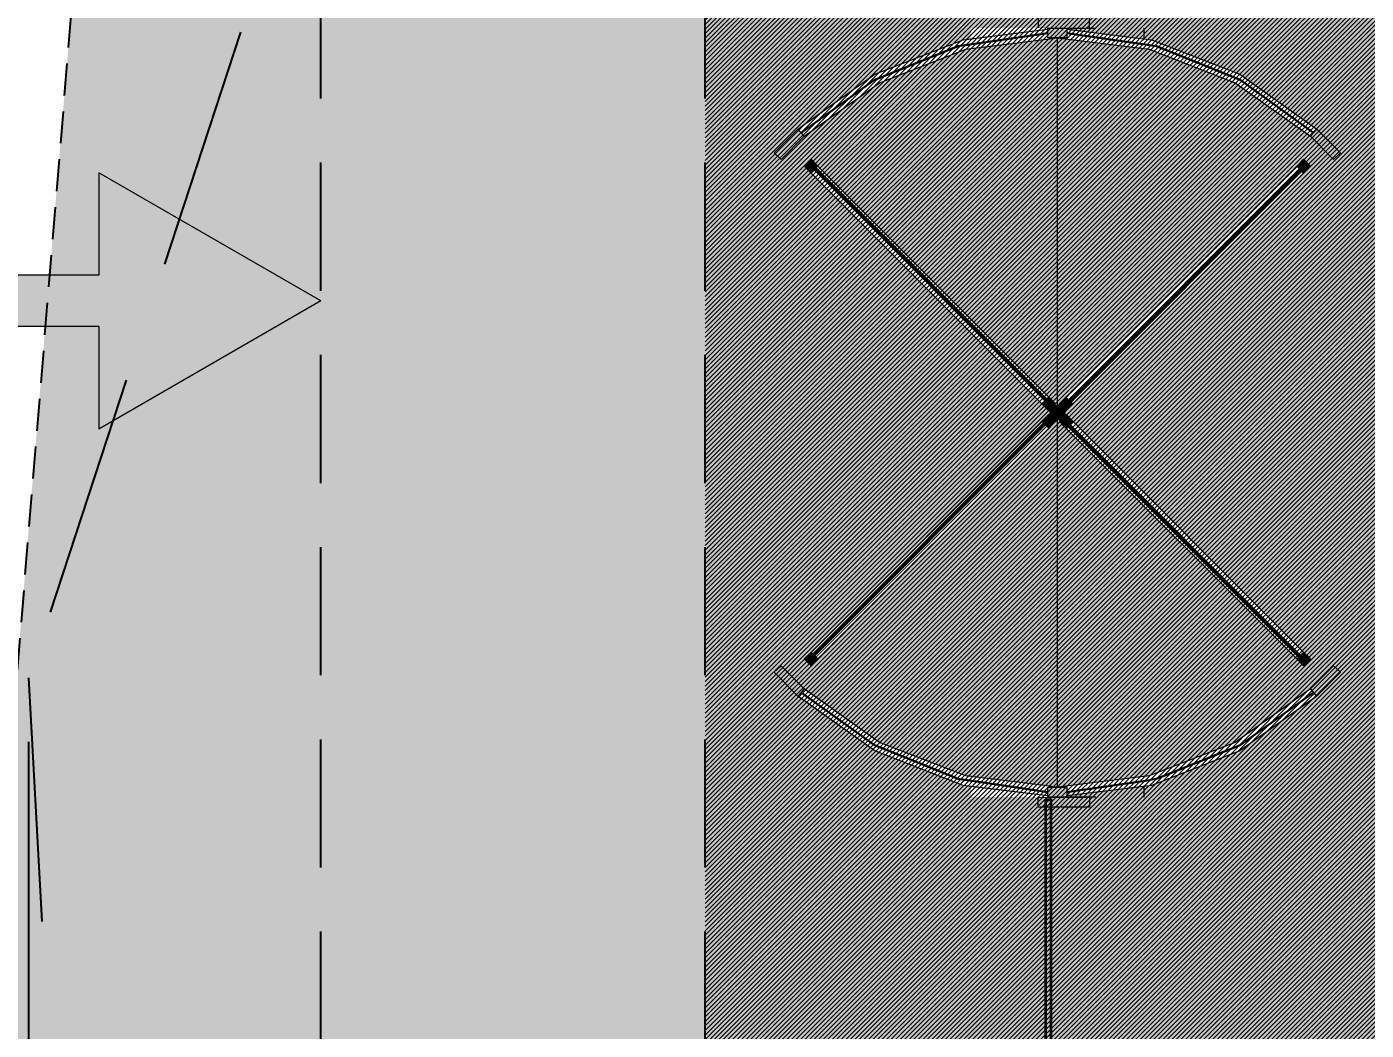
# Model space of a CAD drawing. Header units: centimetres. Extents: x 31799 to 51185, y -99131 to -72325.
# Drawn here: x 37349 to 37872, y -89711 to -89320 of the extents above; entities that cross this region are included whole.
import ezdxf

# ---------------------------------------------------------------- set-up
doc = ezdxf.new("R2010")
doc.units = ezdxf.units.CM
doc.header["$LTSCALE"] = 50
doc.header["$MEASUREMENT"] = 0
doc.set_wipeout_variables(frame=1)
for name, pattern in [('CACHE', [0.375, 0.25, -0.125]), ('DASHED2', [9.525, 6.35, -3.175]), ('Wipeout_Contour', [1000, 0, -1000])]:
    doc.linetypes.add(name, pattern=pattern)
doc.layers.get('0').update_dxf_attribs({"color": 8})
for name, color, linetype in [('BORD', 5, 'Continuous'), ('COTE 50ème', 1, 'Continuous'), ('EMPRISE BATIMENT', 253, 'CACHE'), ('FASADA', 150, 'Continuous'), ('New_Archicad Doors', 7, 'Continuous'), ('TALUS', 2, 'Continuous')]:
    doc.layers.add(name, color=color, linetype=linetype)
doc.layers.add('New_Archicad Doors_Pen_No__3', color=8, linetype='Continuous', lineweight=13)
doc.layers.add('New_Archicad Doors_Pen_No__43', color=7, linetype='Continuous', lineweight=18, true_color=0xff6600)
doc.layers.add('New_Archicad Doors_Pen_No__9', color=7, linetype='Continuous', lineweight=13, true_color=0x3dad99)
doc.styles.add('RS_TXT_100', font='arial.ttf', dxfattribs={"height": 25})
doc.dimstyles.new('RS_100CM_LINEAIRE', dxfattribs={"dimscale": 10, "dimtxt": 25, "dimasz": 1.5, "dimexe": 1, "dimexo": 2.5, "dimgap": 1, "dimtad": 1, "dimdec": 1, "dimrnd": 0.5, "dimdsep": 46, "dimtxsty": 'RS_TXT_100', "dimblk1": 'ARCHTICK', "dimblk2": 'ARCHTICK', "dimsah": 1, "dimcen": 2.5, "dimdle": 1, "dimclrt": 4, "dimadec": 0, "dimazin": 2, "dimtfac": 1, "dimtdec": 1, "dimtix": 1, "dimtmove": 2, "dimatfit": 3, "dimfxl": 1, "dimtolj": 1, "dimtzin": 0, "dimarcsym": 0})
pattern_1 = [(25.38482, (-85633.253, -50661.27), (-11.4333163, 24.0949824), []), (115.38482, (-85633.253, -50661.27), (-47.571273, 6.947151), [26.67, -26.67])]

# ---------------------------------------------------------------- blocks, each defined once
blk = doc.blocks.new('*E1368')
at = {"color": 254, "linetype": 'Wipeout_Contour', "lineweight": 0, "ltscale": 789.87658}
for points in [[(-171.57, 92.51), (-143.71, 131.69), (-147.46, 135.12), (-176.04, 94.92)], [(171.57, -92.51), (143.71, -131.69), (147.46, -135.12), (176.04, -94.92)]]:
    blk.add_wipeout(points, dxfattribs=at).dxf.layer = 'New_Archicad Doors'
at = {"color": 254, "linetype": 'Wipeout_Contour', "lineweight": 0, "ltscale": 376.430639}
for points in [[(-4.49, 8.08), (-124.59, 128.18), (-128.18, 124.59), (-8.08, 4.49)], [(4.49, -8.08), (124.59, -128.18), (128.18, -124.59), (8.08, -4.49)]]:
    blk.add_wipeout(points, dxfattribs=at).dxf.layer = 'New_Archicad Doors'
at = {"color": 254, "linetype": 'Wipeout_Contour', "lineweight": 0, "ltscale": 375.642385}
for points in [[(8.08, 4.49), (128.18, 124.59), (124.59, 128.18), (4.49, 8.08)], [(-8.08, -4.49), (-128.18, -124.59), (-124.59, -128.18), (-4.49, -8.08)]]:
    blk.add_wipeout(points, dxfattribs=at).dxf.layer = 'New_Archicad Doors'
at = {"color": 254, "linetype": 'Wipeout_Contour', "lineweight": 0, "ltscale": 803.160484}
blk.add_wipeout([(-200, -5), (-200, -45), (-194.41, -45), (-199.38, -5)], dxfattribs=at).dxf.layer = 'New_Archicad Doors'
at = {"color": 254, "linetype": 'Wipeout_Contour', "lineweight": 0, "ltscale": 803.193914}
blk.add_wipeout([(200, -5), (199.38, -5), (194.41, -45), (200, -45)], dxfattribs=at).dxf.layer = 'New_Archicad Doors'
at = {"color": 254, "linetype": 'Wipeout_Contour', "lineweight": 0, "ltscale": 375.438799}
for points in [[(-126.38, 126.38), (-127.09, 125.67), (-6.99, 5.58), (-6.29, 6.29)], [(126.38, -126.38), (127.09, -125.67), (6.99, -5.58), (6.29, -6.29)]]:
    blk.add_wipeout(points, dxfattribs=at).dxf.layer = 'New_Archicad Doors'
at = {"color": 254, "linetype": 'Wipeout_Contour', "lineweight": 0, "ltscale": 375.274355}
for points in [[(126.38, 126.38), (125.67, 127.09), (5.58, 6.99), (6.29, 6.29)], [(-126.38, -126.38), (-125.67, -127.09), (-5.58, -6.99), (-6.29, -6.29)]]:
    blk.add_wipeout(points, dxfattribs=at).dxf.layer = 'New_Archicad Doors'
at = {"color": 254, "linetype": 'Wipeout_Contour', "lineweight": 0, "ltscale": 789.878577}
for points in [[(-188.99, 47.71), (-171.57, 92.51), (-176.04, 94.92), (-193.92, 48.95)], [(188.99, -47.71), (171.57, -92.51), (176.04, -94.92), (193.92, -48.95)]]:
    blk.add_wipeout(points, dxfattribs=at).dxf.layer = 'New_Archicad Doors'
at = {"color": 254, "linetype": 'Wipeout_Contour', "lineweight": 0, "ltscale": 984.168864}
blk.add_wipeout([(-193.92, 48.95), (-199.38, 5), (-194.92, 5), (-194.92, 0), (-188.99, 47.71)], dxfattribs=at).dxf.layer = 'New_Archicad Doors'
at = {"color": 254, "linetype": 'Wipeout_Contour', "lineweight": 0, "ltscale": 984.168866}
blk.add_wipeout([(188.99, -47.71), (193.92, -48.95), (199.38, -5), (194.92, -5), (194.92, 0)], dxfattribs=at).dxf.layer = 'New_Archicad Doors'
at = {"color": 254, "linetype": 'Wipeout_Contour', "lineweight": 0, "ltscale": 984.135302}
blk.add_wipeout([(193.92, 48.95), (188.99, 47.71), (194.92, 0), (194.92, 5), (199.38, 5)], dxfattribs=at).dxf.layer = 'New_Archicad Doors'
at = {"color": 254, "linetype": 'Wipeout_Contour', "lineweight": 0, "ltscale": 984.135301}
blk.add_wipeout([(-194.92, -5), (-199.38, -5), (-193.92, -48.95), (-188.99, -47.71), (-194.92, 0)], dxfattribs=at).dxf.layer = 'New_Archicad Doors'
at = {"color": 254, "linetype": 'Wipeout_Contour', "lineweight": 0, "ltscale": 789.823229}
for points in [[(171.57, 92.51), (188.99, 47.71), (193.92, 48.95), (176.04, 94.92)], [(-171.57, -92.51), (-188.99, -47.71), (-193.92, -48.95), (-176.04, -94.92)]]:
    blk.add_wipeout(points, dxfattribs=at).dxf.layer = 'New_Archicad Doors'
at = {"color": 254, "linetype": 'Wipeout_Contour', "lineweight": 0, "ltscale": 789.812706}
for points in [[(143.71, 131.69), (171.57, 92.51), (176.04, 94.92), (147.46, 135.12)], [(-143.71, -131.69), (-171.57, -92.51), (-176.04, -94.92), (-147.46, -135.12)]]:
    blk.add_wipeout(points, dxfattribs=at).dxf.layer = 'New_Archicad Doors'
blk = doc.blocks.new('A$C5471befe')
at = {"layer": 'FASADA', "linetype": 'Continuous', "lineweight": 15, "true_color": 0x636466}
for points in [[(-4055.63, 2532.6), (-4055.63, 2536.6), (-4075.63, 2536.6), (-4075.63, 2532.6)], [(-4055.63, 2232.6), (-4055.63, 2228.6), (-4075.63, 2228.6), (-4075.63, 2232.6)]]:
    blk.add_hatch(color=251, dxfattribs=at).paths.add_polyline_path(points)
at = {"layer": 'FASADA', "linetype": 'Continuous', "lineweight": 0, "true_color": 0x636466}
blk.add_hatch(color=251, dxfattribs=at).paths.add_polyline_path([(-4070.63, 2076.1), (-4072.63, 2076.1), (-4072.63, 2228.6), (-4070.63, 2228.6)])
at = {"layer": 'BORD', "color": 41, "linetype": 'CACHE', "ltscale": 4, "true_color": 0xf4ee51}
blk.add_lwpolyline([(-4205.63, 4875.1), (-2005.63, 4875.1), (-2005.63, 3087.1), (-1385.63, 3087.1), (-1385.63, 2790.1), (-770.63, 2790.1), (-770.63, 725.1), (-3425.63, 725.1), (-3425.63, 780.1), (-4205.63, 780.1)], close=True, dxfattribs=at)
at = {"layer": 'FASADA', "color": 251, "linetype": 'Continuous', "lineweight": 15, "true_color": 0x636466, "flags": 128}
for points in [[(-4055.63, 2532.6), (-4055.63, 2536.6), (-4075.63, 2536.6), (-4075.63, 2532.6)], [(-4055.63, 2232.6), (-4055.63, 2228.6), (-4075.63, 2228.6), (-4075.63, 2232.6)]]:
    blk.add_lwpolyline(points, close=True, dxfattribs=at)
at = {"layer": 'FASADA', "color": 251, "linetype": 'Continuous', "lineweight": 35, "true_color": 0x636466, "flags": 128}
blk.add_lwpolyline([(-4070.63, 2076.1), (-4072.63, 2076.1), (-4072.63, 2231.6), (-4070.63, 2231.6)], close=True, dxfattribs=at)
at = {"layer": 'New_Archicad Doors_Pen_No__3', "color": 251, "linetype": 'Continuous', "lineweight": 13, "true_color": 0x636466}
for p, q in [((-4175.91, 2481.36), (-4178.72, 2483.94)), ((-3957.54, 2483.94), (-3960.35, 2481.36)), ((-4178.72, 2281.26), (-4175.91, 2283.83)), ((-3960.35, 2283.83), (-3957.54, 2281.26))]:
    blk.add_line(p, q, dxfattribs=at)
at = {"layer": 'New_Archicad Doors', "color": 251, "linetype": 'Continuous', "lineweight": 15, "true_color": 0x636466, "extrusion": (0, 0, -1), "xscale": -0.75, "yscale": 0.75, "zscale": 75, "rotation": 90}
blk.add_blockref('*E1368', (4068.13, 2382.6), dxfattribs=at)
at = {"layer": 'New_Archicad Doors_Pen_No__3', "linetype": 'Continuous', "lineweight": 13, "true_color": 0x636466}
for points in [[(-4071.88, 2532.6), (-4064.38, 2532.6), (-4064.38, 2528.79), (-4071.88, 2528.79)], [(-4175.91, 2481.36), (-4178.72, 2483.94), (-4169.47, 2493.19), (-4166.89, 2490.38)], [(-3969.36, 2490.38), (-3966.79, 2493.19), (-3957.54, 2483.94), (-3960.35, 2481.36)], [(-4164.26, 2476.04), (-4166.96, 2478.73), (-4164.26, 2481.42), (-4161.57, 2478.73)], [(-3974.69, 2478.73), (-3972, 2481.42), (-3969.3, 2478.73), (-3972, 2476.04)], [(-4074.19, 2385.96), (-4071.5, 2388.66), (-4068.8, 2385.96), (-4071.5, 2383.27)], [(-4066.2, 2384.7), (-4065.72, 2384.13), (-4065.4, 2383.46), (-4065.27, 2382.72), (-4065.34, 2381.98), (-4065.59, 2381.28), (-4066.02, 2380.67), (-4066.59, 2380.19), (-4067.27, 2379.87), (-4068, 2379.74), (-4068.75, 2379.81), (-4069.45, 2380.06), (-4070.06, 2380.49), (-4070.54, 2381.06), (-4070.85, 2381.74), (-4070.98, 2382.47), (-4070.92, 2383.22), (-4070.66, 2383.92), (-4070.23, 2384.53), (-4069.66, 2385.01), (-4068.99, 2385.32), (-4068.25, 2385.45), (-4067.51, 2385.39), (-4066.81, 2385.13)], [(-4064.76, 2388.66), (-4062.07, 2385.96), (-4064.76, 2383.27), (-4067.45, 2385.96)], [(-4071.5, 2376.54), (-4074.19, 2379.23), (-4071.5, 2381.92), (-4068.8, 2379.23)], [(-4062.07, 2379.23), (-4064.76, 2376.54), (-4067.45, 2379.23), (-4064.76, 2381.92)], [(-4161.57, 2286.46), (-4164.26, 2283.77), (-4166.96, 2286.46), (-4164.26, 2289.16)], [(-3972, 2289.16), (-3969.3, 2286.46), (-3972, 2283.77), (-3974.69, 2286.46)], [(-4166.89, 2274.81), (-4169.47, 2272.01), (-4178.72, 2281.26), (-4175.91, 2283.83)], [(-3960.35, 2283.83), (-3957.54, 2281.26), (-3966.79, 2272.01), (-3969.36, 2274.81)], [(-4064.38, 2232.6), (-4071.88, 2232.6), (-4071.88, 2236.41), (-4064.38, 2236.41)]]:
    blk.add_hatch(color=251, dxfattribs=at).paths.add_polyline_path(points)
at = {"layer": 'New_Archicad Doors_Pen_No__43', "linetype": 'Continuous', "lineweight": 30, "true_color": 0x636466}
for points in [[(-4072.84, 2387.31), (-4162.91, 2477.38), (-4162.38, 2477.91), (-4072.31, 2387.84)], [(-4063.41, 2387.31), (-3973.34, 2477.38), (-3972.81, 2476.85), (-4062.88, 2386.78)], [(-4072.84, 2377.88), (-4162.91, 2287.81), (-4163.44, 2288.34), (-4073.37, 2378.41)], [(-4063.41, 2377.88), (-3973.34, 2287.81), (-3973.87, 2287.28), (-4063.94, 2377.35)]]:
    blk.add_hatch(color=251, dxfattribs=at).paths.add_polyline_path(points)
at = {"layer": 'New_Archicad Doors_Pen_No__3', "color": 251, "linetype": 'Continuous', "lineweight": 13, "true_color": 0x636466}
for p, q in [((-4104.84, 2528.03), (-4071.88, 2532.13)), ((-4071.88, 2532.6), (-4068.13, 2532.6)), ((-4071.88, 2528.79), (-4071.88, 2532.6)), ((-4068.13, 2532.6), (-4066.63, 2532.6)), ((-4068.13, 2532.6), (-4064.38, 2532.6)), ((-4066.63, 2532.6), (-4062.13, 2532.6)), ((-4064.38, 2532.6), (-4064.38, 2528.79)), ((-4064.38, 2532.13), (-4031.42, 2528.03)), ((-4062.13, 2532.6), (-4053.13, 2532.6)), ((-4139.32, 2514.63), (-4104.84, 2528.03)), ((-4103.91, 2524.34), (-4068.13, 2528.79)), ((-4064.38, 2528.79), (-4071.88, 2528.79)), ((-4068.13, 2528.79), (-4032.35, 2524.34)), ((-4031.42, 2528.03), (-3996.94, 2514.63)), ((-4137.51, 2511.27), (-4103.91, 2524.34)), ((-4032.35, 2524.34), (-3998.75, 2511.27)), ((-4169.47, 2493.19), (-4139.32, 2514.63)), ((-4166.89, 2490.38), (-4137.51, 2511.27)), ((-3998.75, 2511.27), (-3969.36, 2490.38)), ((-3996.94, 2514.63), (-3966.79, 2493.19)), ((-4178.72, 2483.94), (-4169.47, 2493.19)), ((-4166.89, 2490.38), (-4175.91, 2481.36)), ((-4169.47, 2493.19), (-4166.89, 2490.38)), ((-3969.36, 2490.38), (-3966.79, 2493.19)), ((-3960.35, 2481.36), (-3969.36, 2490.38)), ((-3966.79, 2493.19), (-3957.54, 2483.94)), ((-4166.96, 2478.73), (-4164.26, 2481.42)), ((-4164.26, 2476.04), (-4166.96, 2478.73)), ((-4164.26, 2481.42), (-4161.57, 2478.73)), ((-4161.57, 2478.73), (-4162.38, 2477.91)), ((-4071.5, 2388.66), (-4161.57, 2478.73)), ((-4064.76, 2388.66), (-3974.69, 2478.73)), ((-3974.69, 2478.73), (-3972, 2481.42)), ((-3973.34, 2477.38), (-3974.69, 2478.73)), ((-3972, 2481.42), (-3969.3, 2478.73)), ((-3969.3, 2478.73), (-3972, 2476.04)), ((-4162.91, 2477.38), (-4164.26, 2476.04)), ((-4074.19, 2385.96), (-4164.26, 2476.04)), ((-4062.07, 2385.96), (-3972, 2476.04)), ((-3972, 2476.04), (-3972.81, 2476.85)), ((-4074.19, 2385.96), (-4072.84, 2387.31)), ((-4071.5, 2383.27), (-4074.19, 2385.96)), ((-4072.31, 2387.84), (-4071.5, 2388.66)), ((-4071.5, 2388.66), (-4068.8, 2385.96)), ((-4068.8, 2385.96), (-4071.5, 2383.27)), ((-4070.66, 2383.92), (-4070.23, 2384.53)), ((-4070.23, 2384.53), (-4069.66, 2385.01)), ((-4069.66, 2385.01), (-4068.99, 2385.32)), ((-4068.99, 2385.32), (-4068.25, 2385.45)), ((-4068.25, 2385.45), (-4067.51, 2385.39)), ((-4067.51, 2385.39), (-4066.81, 2385.13)), ((-4067.45, 2385.96), (-4064.76, 2388.66)), ((-4064.76, 2383.27), (-4067.45, 2385.96)), ((-4066.81, 2385.13), (-4066.2, 2384.7)), ((-4066.2, 2384.7), (-4065.72, 2384.13)), ((-4065.72, 2384.13), (-4065.4, 2383.46)), ((-4064.76, 2388.66), (-4063.41, 2387.31)), ((-4062.07, 2385.96), (-4064.76, 2383.27)), ((-4062.88, 2386.78), (-4062.07, 2385.96)), ((-4074.19, 2379.23), (-4164.26, 2289.16)), ((-4074.19, 2379.23), (-4071.5, 2381.92)), ((-4073.37, 2378.41), (-4074.19, 2379.23)), ((-4071.5, 2381.92), (-4068.8, 2379.23)), ((-4068.8, 2379.23), (-4071.5, 2376.54)), ((-4070.98, 2382.47), (-4070.92, 2383.22)), ((-4070.85, 2381.74), (-4070.98, 2382.47)), ((-4070.92, 2383.22), (-4070.66, 2383.92)), ((-4070.54, 2381.06), (-4070.85, 2381.74)), ((-4070.06, 2380.49), (-4070.54, 2381.06)), ((-4069.45, 2380.06), (-4070.06, 2380.49)), ((-4068.75, 2379.81), (-4069.45, 2380.06)), ((-4068, 2379.74), (-4068.75, 2379.81)), ((-4067.27, 2379.87), (-4068, 2379.74)), ((-4067.45, 2379.23), (-4064.76, 2381.92)), ((-4064.76, 2376.54), (-4067.45, 2379.23)), ((-4066.59, 2380.19), (-4067.27, 2379.87)), ((-4066.02, 2380.67), (-4066.59, 2380.19)), ((-4065.59, 2381.28), (-4066.02, 2380.67)), ((-4065.34, 2381.98), (-4065.59, 2381.28)), ((-4065.4, 2383.46), (-4065.27, 2382.72)), ((-4065.27, 2382.72), (-4065.34, 2381.98)), ((-4064.76, 2381.92), (-4062.07, 2379.23)), ((-4062.07, 2379.23), (-4063.41, 2377.88)), ((-4062.07, 2379.23), (-3972, 2289.16)), ((-4071.5, 2376.54), (-4161.57, 2286.46)), ((-4071.5, 2376.54), (-4072.84, 2377.88)), ((-4063.94, 2377.35), (-4064.76, 2376.54)), ((-4064.76, 2376.54), (-3974.69, 2286.46)), ((-4166.96, 2286.46), (-4164.26, 2289.16)), ((-4164.26, 2283.77), (-4166.96, 2286.46)), ((-4164.26, 2289.16), (-4163.44, 2288.34)), ((-4161.57, 2286.46), (-4164.26, 2283.77)), ((-4162.91, 2287.81), (-4161.57, 2286.46)), ((-3974.69, 2286.46), (-3973.87, 2287.28)), ((-3972, 2283.77), (-3974.69, 2286.46)), ((-3973.34, 2287.81), (-3972, 2289.16)), ((-3972, 2289.16), (-3969.3, 2286.46)), ((-3969.3, 2286.46), (-3972, 2283.77)), ((-4169.47, 2272.01), (-4178.72, 2281.26)), ((-4175.91, 2283.83), (-4166.89, 2274.81)), ((-3969.36, 2274.81), (-3960.35, 2283.83)), ((-3957.54, 2281.26), (-3966.79, 2272.01)), ((-4166.89, 2274.81), (-4169.47, 2272.01)), ((-4137.51, 2253.92), (-4166.89, 2274.81)), ((-3969.36, 2274.81), (-3998.75, 2253.92)), ((-3966.79, 2272.01), (-3969.36, 2274.81)), ((-4139.32, 2250.57), (-4169.47, 2272.01)), ((-3966.79, 2272.01), (-3996.94, 2250.57)), ((-4103.91, 2240.85), (-4137.51, 2253.92)), ((-3998.75, 2253.92), (-4032.35, 2240.85)), ((-4104.84, 2237.16), (-4139.32, 2250.57)), ((-3996.94, 2250.57), (-4031.42, 2237.16)), ((-4068.13, 2236.41), (-4103.91, 2240.85)), ((-4032.35, 2240.85), (-4068.13, 2236.41)), ((-4071.88, 2233.06), (-4104.84, 2237.16)), ((-4071.88, 2236.41), (-4064.38, 2236.41)), ((-4071.88, 2232.6), (-4071.88, 2236.41)), ((-4068.13, 2232.6), (-4071.88, 2232.6)), ((-4066.63, 2232.6), (-4068.13, 2232.6)), ((-4064.38, 2232.6), (-4068.13, 2232.6)), ((-4062.13, 2232.6), (-4066.63, 2232.6)), ((-4031.42, 2237.16), (-4064.38, 2233.06)), ((-4064.38, 2236.41), (-4064.38, 2232.6)), ((-4053.13, 2232.6), (-4062.13, 2232.6))]:
    blk.add_line(p, q, dxfattribs=at)
at = {"layer": 'New_Archicad Doors_Pen_No__43', "color": 251, "linetype": 'Continuous', "lineweight": 30, "true_color": 0x636466}
for p, q in [((-4106.79, 2525.56), (-4071.88, 2530.64)), ((-4064.38, 2530.64), (-4029.46, 2525.56)), ((-4139.51, 2512.35), (-4106.79, 2525.56)), ((-4029.46, 2525.56), (-3996.74, 2512.35)), ((-4168.18, 2491.78), (-4139.51, 2512.35)), ((-3996.74, 2512.35), (-3968.08, 2491.78)), ((-4162.91, 2477.38), (-4162.38, 2477.91)), ((-4072.84, 2387.31), (-4162.91, 2477.38)), ((-4162.38, 2477.91), (-4072.31, 2387.84)), ((-4063.41, 2387.31), (-3973.34, 2477.38)), ((-3972.81, 2476.85), (-4062.88, 2386.78)), ((-3973.34, 2477.38), (-3972.81, 2476.85)), ((-4072.31, 2387.84), (-4072.84, 2387.31)), ((-4062.88, 2386.78), (-4063.41, 2387.31)), ((-4163.44, 2288.34), (-4073.37, 2378.41)), ((-4072.84, 2377.88), (-4162.91, 2287.81)), ((-4073.37, 2378.41), (-4072.84, 2377.88)), ((-4063.94, 2377.35), (-4063.41, 2377.88)), ((-3973.87, 2287.28), (-4063.94, 2377.35)), ((-4063.41, 2377.88), (-3973.34, 2287.81)), ((-4162.91, 2287.81), (-4163.44, 2288.34)), ((-3973.34, 2287.81), (-3973.87, 2287.28)), ((-4139.51, 2252.84), (-4168.18, 2273.41)), ((-3968.08, 2273.41), (-3996.74, 2252.84)), ((-4106.79, 2239.64), (-4139.51, 2252.84)), ((-3996.74, 2252.84), (-4029.46, 2239.64)), ((-4071.88, 2234.55), (-4106.79, 2239.64)), ((-4029.46, 2239.64), (-4064.38, 2234.55))]:
    blk.add_line(p, q, dxfattribs=at)
at = {"layer": 'New_Archicad Doors_Pen_No__9', "color": 251, "linetype": 'Continuous', "lineweight": 13, "true_color": 0x636466}
for p, q in [((-4034.38, 2532.6), (-4034.38, 2528.4)), ((-4068.13, 2385.44), (-4068.13, 2528.79)), ((-4068.13, 2236.41), (-4068.13, 2379.75)), ((-4034.38, 2236.79), (-4034.38, 2232.6))]:
    blk.add_line(p, q, dxfattribs=at)
blk = doc.blocks.new('A$C488c755a')
at = {"layer": 'EMPRISE BATIMENT', "linetype": 'ByBlock', "lineweight": 15, "ltscale": 0.5, "transparency": 33554559}
h = blk.add_hatch(color=2, dxfattribs=at)
h.dxf.hatch_style = 1
h.paths.add_polyline_path([(5, 56.7), (25, 56.7), (0, 100), (-25, 56.7), (-5, 56.7), (-5, 0), (5, 0)])
at = {"layer": 'EMPRISE BATIMENT', "color": 10, "linetype": 'ByBlock', "lineweight": 15, "ltscale": 0.5}
for p, q in [((0, 100), (-25, 56.7)), ((0, 100), (25, 56.7)), ((-25, 56.7), (-5, 56.7)), ((-5, 56.7), (-5, 0)), ((5, 56.7), (5, 0)), ((5, 56.7), (25, 56.7)), ((-5, 0), (5, 0))]:
    blk.add_line(p, q, dxfattribs=at)
blk = doc.blocks.new('_ArchTick')
at = {"color": 0, "linetype": 'ByBlock', "const_width": 0.15}
blk.add_lwpolyline([(-0.5, -0.5), (0.5, 0.5)], dxfattribs=at)
blk = doc.blocks.new('*D1455')
at = {"layer": 'COTE 50ème', "color": 0, "linetype": 'ByBlock', "lineweight": -2, "ltscale": 0.5, "transparency": 16777216}
for p, q in [((37067.84, -91082.92), (37067.84, -89043.92)), ((37362.64, -89053.92), (37057.84, -89053.92)), ((37588.69, -91072.92), (37057.84, -91072.92))]:
    blk.add_line(p, q, dxfattribs=at)
at = {"layer": 'Defpoints', "color": 0, "linetype": 'ByBlock', "lineweight": 15, "ltscale": 0.5, "transparency": 16777216}
for p in [(37067.84, -89053.92), (37387.64, -89053.92), (37613.69, -91072.92)]:
    blk.add_point(p, dxfattribs=at)
at = {"layer": 'COTE 50ème', "color": 0, "linetype": 'ByBlock', "lineweight": -2, "ltscale": 0.5, "transparency": 16777216, "xscale": 15, "yscale": 15, "zscale": 15}
for p, rotation in [((37067.84, -89053.92), 90), ((37067.84, -91072.92), 270)]:
    blk.add_blockref('_ArchTick', p, dxfattribs=dict(at, rotation=rotation))
at = {"layer": 'COTE 50ème', "color": 4, "linetype": 'ByBlock', "lineweight": 15, "ltscale": 0.5, "transparency": 16777216, "insert": (37045.07, -90063.42), "char_height": 25, "attachment_point": 5, "rotation": 90, "style": 'RS_TXT_100'}
blk.add_mtext('\\A1;2019', dxfattribs=at)
blk = doc.blocks.new('*D1491')
at = {"layer": 'COTE 50ème', "color": 0, "linetype": 'ByBlock', "lineweight": -2, "ltscale": 0.5, "transparency": 16777216}
for p, q in [((37349.6, -89598.93), (37349.6, -90005.62)), ((38393.69, -89926.43), (38393.69, -90005.62)), ((37339.6, -89995.62), (38403.69, -89995.62))]:
    blk.add_line(p, q, dxfattribs=at)
at = {"layer": 'Defpoints', "color": 0, "linetype": 'ByBlock', "lineweight": 15, "ltscale": 0.5, "transparency": 16777216}
for p in [(37349.6, -89573.93), (38393.69, -89901.43), (38393.69, -89995.62)]:
    blk.add_point(p, dxfattribs=at)
at = {"layer": 'COTE 50ème', "color": 0, "linetype": 'ByBlock', "lineweight": -2, "ltscale": 0.5, "transparency": 16777216, "xscale": 15, "yscale": 15, "zscale": 15, "rotation": 180}
blk.add_blockref('_ArchTick', (37349.6, -89995.62), dxfattribs=at)
at = {"layer": 'COTE 50ème', "color": 0, "linetype": 'ByBlock', "lineweight": -2, "ltscale": 0.5, "transparency": 16777216, "xscale": 15, "yscale": 15, "zscale": 15}
blk.add_blockref('_ArchTick', (38393.69, -89995.62), dxfattribs=at)
at = {"layer": 'COTE 50ème', "color": 4, "linetype": 'ByBlock', "lineweight": 15, "ltscale": 0.5, "transparency": 16777216, "insert": (37871.64, -89972.85), "char_height": 25, "attachment_point": 5, "style": 'RS_TXT_100'}
blk.add_mtext('\\A1;1044', dxfattribs=at)

msp = doc.modelspace()

# ---------------------------------------------------------------- hatches: boundary and pattern name
at = {"layer": 'COTE 50ème', "linetype": 'ByBlock', "lineweight": 15, "ltscale": 0.5, "true_color": 0xedee99, "transparency": 33554534}
h = msp.add_hatch(color=61, dxfattribs=at)
h.dxf.hatch_style = 1
h.paths.add_polyline_path([(37521.6, -89050.58), (37349.6, -89573.93), (37421.44, -90898.46), (37652.18, -91123.66), (38953.68, -91130.06), (38953.19, -91260.06), (40178.18, -91264.73), (40177.64, -91404.73), (41147.64, -91408.42), (41157.03, -88944.43), (40524.6, -88794.03), (40523.58, -89062.02)])
h.paths.add_polyline_path([(37524.39, -89035.52), (40524.37, -89046.96), (40532.28, -86972.98), (40283.23, -86722.03), (39702.67, -86869.82), (39682.67, -86869.74), (38998.24, -86717.13), (38978.24, -86717.06), (37720, -86845.59), (37549.81, -87014.81), (37445.06, -88261.22)])
at = {"layer": 'EMPRISE BATIMENT', "linetype": 'ByBlock', "lineweight": 15, "ltscale": 200, "true_color": 0x9898cc, "transparency": 33554559}
h = msp.add_hatch(dxfattribs=at)
h.set_pattern_fill('HT6006ET', color=253, scale=0.15, angle=25.3848, pattern_type=2)
h.set_pattern_definition([(25.38482, (0.81, 0.39), (-38.96845, 82.123506), [90, -0.9]), (25.38482, (0.43, 1.2), (-38.96845, 82.123506), [90, -0.9]), (115.38482, (0.43, 1.2), (-82.123506, -38.96845), [90, -0.9]), (115.38482, (-0.39, 0.81), (-82.123506, -38.96845), [90, -0.9])])
edge = h.paths.add_edge_path()
edge.add_arc((41669.32, -90883.05), 150, -117.0196, 0, ccw=False)
edge.add_line((41601.17, -91016.68), (41430.54, -90929.67))
edge.add_arc((41498.69, -90796.04), 150, 180, 242.9804, ccw=False)
edge.add_line((41348.69, -90796.04), (41348.69, -89516.91))
edge.add_ellipse((41354.67, -89497.83), major_axis=(14.14, 14.14), ratio=1, start_angle=135, end_angle=207.5974, ccw=False)
edge.add_ellipse((41354.67, -89497.83), major_axis=(14.14, 14.14), ratio=1, start_angle=422.4026, end_angle=495, ccw=False)
edge.add_line((41348.69, -89478.74), (41348.69, -89179.87))
edge.add_arc((41498.69, -89179.87), 150, 122.8918, 180, ccw=False)
edge.add_line((41417.23, -89053.92), (41198.69, -89053.92))
edge.add_line((41198.69, -89053.92), (41198.69, -89704.51))
edge.add_line((41198.69, -89704.51), (41293.8, -89704.51))
edge.add_line((41293.8, -89704.51), (41293.8, -89724.51))
edge.add_line((41293.8, -89724.51), (41198.69, -89724.51))
edge.add_line((41198.69, -89724.51), (41198.69, -91277.92))
edge.add_line((41198.69, -91277.92), (41148.13, -91277.92))
edge.add_line((41148.13, -91277.92), (41147.64, -91408.42))
edge.add_line((41147.64, -91408.42), (40177.64, -91404.73))
edge.add_line((40177.64, -91404.73), (40178.13, -91277.92))
edge.add_line((40178.13, -91277.92), (38243.69, -91277.92))
edge.add_line((38243.69, -91277.92), (38243.69, -91222.92))
edge.add_line((38243.69, -91222.92), (37463.69, -91222.92))
edge.add_line((37463.69, -91222.92), (37463.69, -90939.69))
edge.add_line((37463.69, -90939.69), (37421.44, -90898.46))
edge.add_line((37421.44, -90898.46), (37349.6, -89573.93))
edge.add_line((37349.6, -89573.93), (37382.55, -89473.68))
edge.add_line((37382.55, -89473.68), (37377.09, -89476.84))
edge.add_line((37377.09, -89476.84), (37377.09, -89436.84))
edge.add_line((37377.09, -89436.84), (37356.17, -89436.84))
edge.add_line((37356.17, -89436.84), (37205.56, -91269.48))
edge.add_line((37205.56, -91269.48), (37269.2, -91275.73))
edge.add_ellipse((37275.45, -91294.73), major_axis=(-14.14, 14.14), ratio=1, start_angle=-55.2663, end_angle=-26.7798, ccw=False)
edge.add_ellipse((37275.45, -91294.73), major_axis=(14.14, 14.14), ratio=1, start_angle=375.5625, end_angle=394.7337, ccw=False)
edge.add_line((37285.28, -91277.31), (38146.57, -91361.89))
edge.add_line((38146.57, -91361.89), (41819.32, -91722.57))
edge.add_line((41819.32, -91722.57), (41819.32, -91460.51))
edge.add_line((41819.32, -91460.51), (41783.69, -91460.51))
edge.add_line((41783.69, -91460.51), (41783.69, -91442.81))
edge.add_line((41783.69, -91442.81), (41819.32, -91442.81))
edge.add_line((41819.32, -91442.81), (41819.32, -91436.1))
edge.add_line((41819.32, -91436.1), (41783.69, -91436.1))
edge.add_line((41783.69, -91436.1), (41783.69, -91418.39))
edge.add_line((41783.69, -91418.39), (41819.32, -91418.39))
edge.add_line((41819.32, -91418.39), (41819.32, -91413.28))
edge.add_line((41819.32, -91413.28), (41783.69, -91413.28))
edge.add_line((41783.69, -91413.28), (41783.69, -91395.57))
edge.add_line((41783.69, -91395.57), (41819.32, -91395.57))
edge.add_line((41819.32, -91395.57), (41819.32, -90883.05))
h.paths.add_polyline_path([(41583.69, -91546.5), (41783.69, -91546.5), (41783.69, -91696.5), (41583.69, -91696.5)], flags=16)
h.paths.add_polyline_path([(41608.69, -91571.5), (41758.69, -91571.5), (41758.69, -91671.5), (41608.69, -91671.5)], flags=0)
h.paths.add_polyline_path([(40583.69, -88808.08), (40583.69, -88912.92), (41024.53, -88912.92)])
h.paths.add_polyline_path([(41819.32, -89053.92), (41617.39, -89053.92), (41704.02, -89074.52, -0.347368), (41819.32, -89220.45)], flags=17)
h.paths.add_polyline_path([(42003.69, -88914.2), (41860.59, -88940.24, -0.051882), (41819.32, -88943.4), (41819.32, -89051.92), (42003.69, -89051.92)])
h.paths.add_polyline_path([(42003.69, -89053.92), (41819.32, -89053.92), (41819.32, -91395.57), (42003.69, -91395.57), (42003.69, -90927.46), (41964.39, -90928.05), (41954.46, -90261.45), (41994.45, -90260.86), (42003.69, -90880.91)])
h.paths.add_polyline_path([(42003.69, -91460.51), (41819.32, -91460.51), (41819.32, -91722.57), (41966.78, -91737.05, 0.273556), (42003.69, -91719.85)])
h.paths.add_polyline_path([(40901.69, -91676.58, -0.443184), (40945.6, -91636.77), (40148.79, -91558.52, -0.422015), (40184.57, -91603.29), (40169.24, -91725.88, -0.39491), (40127.22, -91760.85), (40506.24, -91808.26), (40940.32, -91823.06, -0.404268), (40901.69, -91783.08)])
h.paths.add_polyline_path([(39217.55, -91508.08, -0.420172), (39261.34, -91471.37), (38146.57, -91361.89, -0.414214), (38182.47, -91405.61), (38175.33, -91478.32, -0.311312), (38146.02, -91513), (39232.3, -91648.89, -0.310181), (39209.65, -91609.69)], flags=17)
h.paths.add_polyline_path([(41148.13, -91277.92), (40178.13, -91277.92), (40177.64, -91404.73), (41147.64, -91408.42)], flags=17)
h.paths.add_polyline_path([(37463.69, -89426.84), (37382.55, -89473.68), (37349.6, -89573.93), (37421.44, -90898.46), (37463.69, -90939.69)], flags=17)
h.paths.add_polyline_path([(37463.69, -89053.92), (37387.64, -89053.92), (37357.82, -89416.84), (37377.09, -89416.84), (37377.09, -89376.84), (37408.43, -89394.93), (37463.69, -89226.79)], flags=16)
h.paths.add_polyline_path([(37463.69, -88443.04), (37449.35, -88303.1), (37387.81, -89051.92), (37463.69, -89051.92)])
h.paths.add_polyline_path([(37463.69, -89226.79), (37408.43, -89394.93), (37463.69, -89426.84)], flags=17)
h.paths.add_polyline_path([(41263.13, -89743.55), (41394.01, -89743.55), (41394.01, -89650.36), (41263.13, -89650.36)], flags=24)
h.paths.add_polyline_path([(41608.9, -91666.1), (41756.87, -91666.1), (41756.87, -91571.62), (41608.9, -91571.62)], flags=8)
h.paths.add_polyline_path([(41813.25, -91402.04), (42211.92, -91402.04), (42211.92, -91308.43), (41813.25, -91308.43)], flags=9)
at = {"layer": 'TALUS', "lineweight": 30, "ltscale": 0.5, "true_color": 0x939598, "transparency": 33554559}
h = msp.add_hatch(dxfattribs=at)
h.set_pattern_fill('AR-BRSTD', color=252, scale=10, angle=25.3848)
h.set_pattern_definition(pattern_1)
edge = h.paths.add_edge_path()
edge.add_line((33481.74, -98964.21), (34192.76, -89929.98))
edge.add_line((34192.76, -89929.98), (34389.29, -87525.54))
edge.add_arc((31959.39, -87326.93), 2438, 355.32729, 375.56546)
edge.add_arc((32922.72, -87058.59), 1438, 375.56546, 387.76267)
edge.add_arc((35921.35, -85480.08), 1950.73, 140.70599, 207.76267, ccw=False)
edge.add_arc((34450.36, -84276.35), 50, 128.3259, 140.706, ccw=False)
edge.add_arc((33527.6, -83109.02), 1438, 308.32589, 327.01978)
edge.add_arc((32688.75, -82564.67), 2438, 327.01978, 347.25795)
edge.add_line((35066.71, -83102.4), (35598.8, -80749.35))
edge.add_line((35598.8, -80749.35), (37529.38, -72329.93))
edge.add_line((37529.38, -72329.93), (37704.82, -72370.16))
edge.add_line((37704.82, -72370.16), (35774.31, -80789.31))
edge.add_line((35774.31, -80789.31), (35242.27, -83142.1))
edge.add_arc((32688.75, -82564.67), 2618, 327.01978, 347.25795, ccw=False)
edge.add_arc((33527.6, -83109.02), 1618, 309.03224, 327.01978, ccw=False)
edge.add_arc((34578.04, -84404.71), 50, 129.0322, 141.3213)
edge.add_arc((35921.35, -85480.08), 1770.73, 141.32132, 207.76267)
edge.add_arc((32922.72, -87058.59), 1618, 15.56546, 27.76267, ccw=False)
edge.add_arc((31959.39, -87326.93), 2618, 355.32729, 375.56546, ccw=False)
edge.add_line((34568.69, -87540.2), (34372.18, -89944.38))
edge.add_line((34372.18, -89944.38), (33661.18, -98978.33))
edge.add_line((33661.18, -98978.33), (33481.74, -98964.21))
h = msp.add_hatch(dxfattribs=at)
h.set_pattern_fill('AR-BRSTD', color=252, scale=10, angle=25.3848)
h.set_pattern_definition(pattern_1)
edge = h.paths.add_edge_path()
edge.add_line((51168.79, -85771.98), (38822.08, -85555.83))
edge.add_arc((38709.35, -87375.31), 1822.97, 86.45465, 140.5002)
edge.add_arc((39891.46, -88452.22), 3421.03, 139.17592, 152.54021)
edge.add_arc((28852.1, -82715.34), 9020, 329.435701, 332.540208, ccw=False)
edge.add_arc((38265.84, -88274.69), 1912.75, 149.4357, 196.84057)
edge.add_arc((34676.27, -89211.51), 1800, 352.36336, 372.27472, ccw=False)
edge.add_line((36460.31, -89450.71), (35278.32, -99106.47))
edge.add_line((35278.32, -99106.47), (35456.98, -99128.34))
edge.add_line((35456.98, -99128.34), (36638.85, -89473.59))
edge.add_arc((34676.27, -89211.51), 1980, 352.39396, 372.49244)
edge.add_arc((38265.84, -88274.69), 1732.75, 149.4357, 197.06634, ccw=False)
edge.add_arc((28852.1, -82715.34), 9200, 329.435701, 332.540208)
edge.add_arc((39891.46, -88452.22), 3241.03, 139.13869, 152.54021, ccw=False)
edge.add_arc((38709.35, -87375.31), 1642.97, 86.31898, 140.57184, ccw=False)
edge.add_line((38814.83, -85735.73), (51165.64, -85951.95))
edge.add_line((51165.64, -85951.95), (51168.79, -85771.98))

# ---------------------------------------------------------------- linework, layer by layer
at = {"layer": 'BORD', "linetype": 'DASHED2', "ltscale": 0.3}
msp.add_lwpolyline([(37521.6, -89050.58), (37349.6, -89573.93), (37421.44, -90898.46), (37652.18, -91123.66), (38953.68, -91130.06), (38953.19, -91260.06), (40178.18, -91264.73), (40177.64, -91404.73), (41147.64, -91408.42), (41157.03, -88944.43), (40524.6, -88794.03), (40523.58, -89062.02)], close=True, dxfattribs=at)
at = {"layer": 'BORD', "color": 1, "linetype": 'CACHE'}
msp.add_lwpolyline([(37387.64, -89053.92), (37205.56, -91269.48), (42003.69, -91740.68), (42003.69, -89053.92)], close=True, dxfattribs=at)

# ---------------------------------------------------------------- block references
at = {"layer": 'EMPRISE BATIMENT', "color": 10, "linetype": 'ByBlock', "lineweight": 15, "ltscale": 0.5, "xscale": 2, "yscale": 2, "zscale": 2, "rotation": 270}
msp.add_blockref('A$C488c755a', (37263.69, -89426.84), dxfattribs=at)

# ---------------------------------------------------------------- next in the draw order: block references
at = {"layer": 'EMPRISE BATIMENT', "color": 18, "linetype": 'ByBlock', "lineweight": 15, "ltscale": 0.5, "true_color": 0x000000}
msp.add_blockref('A$C5471befe', (41819.32, -91853.02), dxfattribs=at)

# ---------------------------------------------------------------- next in the draw order: hatches: boundary and pattern name
at = {"layer": 'COTE 50ème', "linetype": 'ByBlock', "lineweight": 15, "ltscale": 0.5, "true_color": 0x939598, "transparency": 33554559}
h = msp.add_hatch(dxfattribs=at)
h.set_pattern_fill('ANSI31', color=252, scale=10)
h.paths.add_polyline_path([(37613.69, -86977.92), (39813.69, -86977.92), (39813.69, -88765.92), (40433.69, -88765.92), (40433.69, -89062.92), (41048.69, -89062.92), (41048.69, -91127.92), (38393.69, -91127.92), (38393.69, -91072.92), (37613.69, -91072.92)])
at = {"layer": 'EMPRISE BATIMENT', "linetype": 'ByBlock', "lineweight": 15, "ltscale": 0.5, "true_color": 0x9898cc, "transparency": 33554559}
h = msp.add_hatch(dxfattribs=at)
h.set_pattern_fill('SQUARE', color=253, scale=200, angle=25.38482)
h.paths.add_polyline_path([(39963.69, -86827.92), (37463.69, -86827.92), (37463.69, -91222.92), (38243.69, -91222.92), (38243.69, -91277.92), (41198.69, -91277.92), (41198.69, -88912.92), (40583.69, -88912.92), (40583.69, -88615.92), (39963.69, -88615.92)])
h.paths.add_polyline_path([(39813.69, -88765.92), (40433.69, -88765.92), (40433.69, -89062.92), (41048.69, -89062.92), (41048.69, -91127.92), (38393.69, -91127.92), (38393.69, -91072.92), (37613.69, -91072.92), (37613.69, -86977.92), (39813.69, -86977.92)], flags=16)

# ---------------------------------------------------------------- next in the draw order: linework, layer by layer
at = {"layer": 'BORD', "color": 41, "linetype": 'CACHE', "ltscale": 4, "true_color": 0xf4ee51}
for points in [[(37463.69, -86827.92), (39963.69, -86827.92), (39963.69, -88615.92), (40583.69, -88615.92), (40583.69, -88912.92), (41198.69, -88912.92), (41198.69, -91277.92), (38243.69, -91277.92), (38243.69, -91222.92), (37463.69, -91222.92)], [(37613.69, -86977.92), (39813.69, -86977.92), (39813.69, -88765.92), (40433.69, -88765.92), (40433.69, -89062.92), (41048.69, -89062.92), (41048.69, -91127.92), (38393.69, -91127.92), (38393.69, -91072.92), (37613.69, -91072.92)]]:
    msp.add_lwpolyline(points, close=True, dxfattribs=at)

# ---------------------------------------------------------------- next in the draw order: dimensions: what is measured, and where the dimension line sits
at = {"layer": 'COTE 50ème', "color": 10, "linetype": 'ByBlock', "lineweight": 15, "ltscale": 0.5}
dim = msp.add_linear_dim(base=(37067.84, -89053.92), p1=(37613.69, -91072.92), p2=(37387.64, -89053.92), angle=90, dimstyle='RS_100CM_LINEAIRE', dxfattribs=at)
dim.commit()
dim.dimension.update_dxf_attribs({"geometry": '*D1455', "text_midpoint": (37045.07, -90063.42)})
dim = msp.add_linear_dim(base=(38393.69, -89995.62), p1=(37349.6, -89573.93), p2=(38393.69, -89901.43), dimstyle='RS_100CM_LINEAIRE', dxfattribs=at)
dim.commit()
dim.dimension.update_dxf_attribs({"geometry": '*D1491', "text_midpoint": (37871.64, -89972.85)})

doc.saveas('drawing.dxf')
